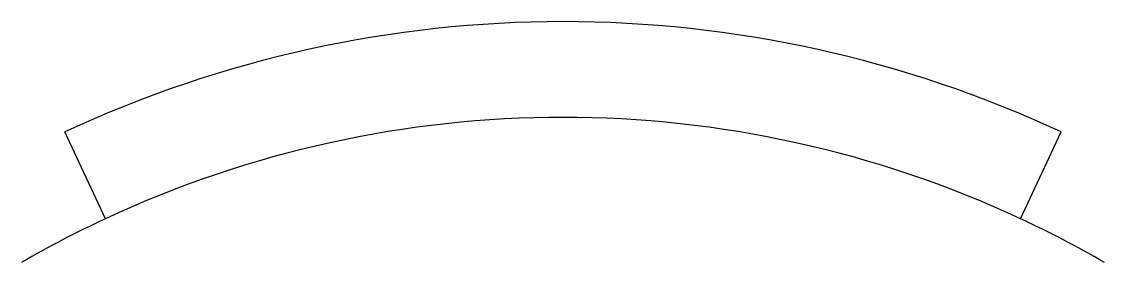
# Model space of a CAD drawing. Extents: x -28.2 to 28.3, y 48.9 to 61.5.
import ezdxf

# ---------------------------------------------------------------- set-up
doc = ezdxf.new("R2010")
doc.units = 0
doc.layers.add('layer 10', color=7, linetype='CONTINUOUS')

msp = doc.modelspace()

# ---------------------------------------------------------------- linework, layer by layer
at = {"layer": 'layer 10'}
for p, q in [((-23.877932, 51.20639), (-25.991023, 55.737929)), ((23.877932, 51.20639), (25.991023, 55.737929))]:
    msp.add_line(p, q, dxfattribs=at)
for radius, start, end in [(61.5, 65, 115), (56.5, 65, 115), (56.5, 115, 120), (56.5, 60, 65)]:
    msp.add_arc((0, 0), radius, start, end, dxfattribs=at)

doc.saveas('drawing.dxf')
